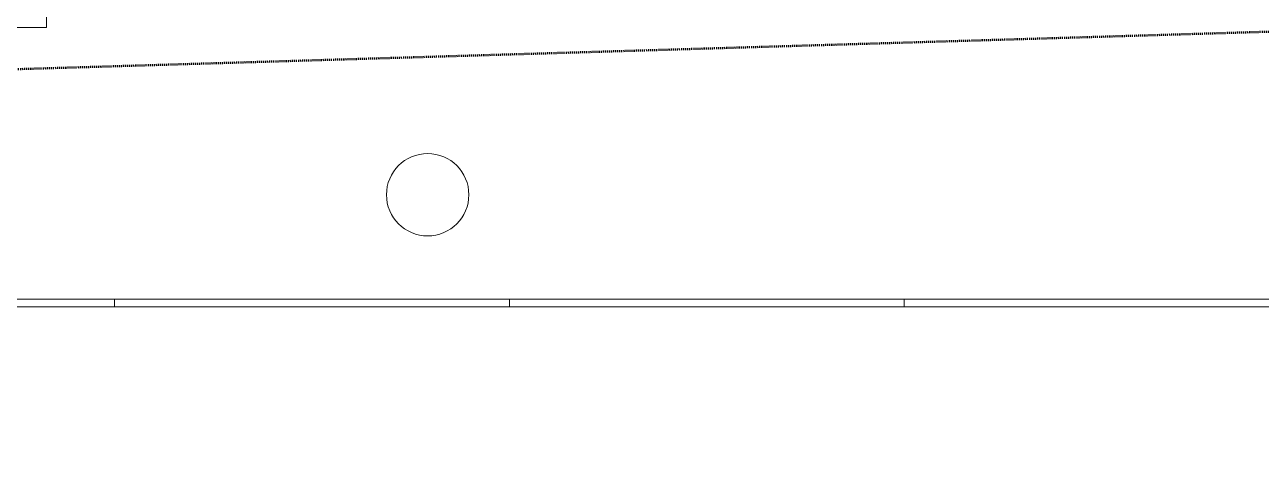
# Model space of a CAD drawing. Header units: inches. Extents: x -4218 to -1830, y 9767 to 12426.
# Drawn here: x -2678.4 to -2558.4, y 9871.4 to 9914.9 of the extents above; entities that cross this region are included whole.
import ezdxf

# ---------------------------------------------------------------- set-up
doc = ezdxf.new("R2010")
doc.units = ezdxf.units.IN
doc.header["$MEASUREMENT"] = 0
doc.linetypes.add('Dash 1_16_', pattern=[0.125, 0.0625, -0.0625])
for name, color, linetype, lineweight in [('A-DETL-MBND', 5, 'Continuous', 9), ('A-FLOR-HRAL', 11, 'Continuous', 9), ('A-GLAZ-CURT', 52, 'Continuous', 9), ('C-PROP-LINE-1', 91, 'Dash 1_16_', 50), ('E-LITE-EQPM', 33, 'Continuous', 9)]:
    doc.layers.add(name, color=color, linetype=linetype, lineweight=lineweight)

# ---------------------------------------------------------------- blocks, each defined once
blk = doc.blocks.new('Railing - Railing-2700300-BACKGROUND - RCP - 1ST FLOOR')
at = {"layer": 'A-DETL-MBND'}
for p, q in [((-2790.01, 9977.83), (-2790.37, 9977.83)), ((-2790.37, 9914.58), (-2790.37, 9977.83)), ((-2676.32, 9977.83), (-2676.69, 9977.83)), ((-2676.32, 9977.83), (-2676.32, 9914.58)), ((-2676.32, 9914.58), (-2790.37, 9914.58))]:
    blk.add_line(p, q, dxfattribs=at)
blk = doc.blocks.new('Pathway_Cooper_McGraw-Edison _BSC-BRC_Round - Pathway_Cooper_McGraw-Edison _BSC-BRC_Round-2028611-BACKGROUND - RCP - 1ST FLOOR')
at = {"layer": 'E-LITE-EQPM'}
for start, end in [(0, 180), (180, 360)]:
    blk.add_arc((0, 0), 4, start, end, dxfattribs=at)
blk = doc.blocks.new('Horizontal_Siding - Horizontal_Siding-2907273-BACKGROUND - RCP - 1ST FLOOR')
at = {"layer": 'A-GLAZ-CURT'}
for p, q in [((19.17, 2.25), (-19.17, 2.25)), ((-19.17, 2.25), (-19.17, 1.5)), ((-19.17, 1.5), (19.17, 1.5)), ((19.17, 2.25), (19.17, 1.5))]:
    blk.add_line(p, q, dxfattribs=at)
blk = doc.blocks.new('Family - ___-2855424-BACKGROUND - RCP - 1ST FLOOR')
at = {"layer": 'C-PROP-LINE-1'}
blk.add_line((-3987.11, 9871.38), (-1939.77, 9932.67), dxfattribs=at)

msp = doc.modelspace()

# ---------------------------------------------------------------- block references
at = {"layer": 'A-FLOR-HRAL'}
msp.add_blockref('Railing - Railing-2700300-BACKGROUND - RCP - 1ST FLOOR', (0, 0), dxfattribs=at)
at = {"layer": 'A-GLAZ-CURT', "rotation": 180}
for p in [(-2688.89, 9889.69), (-2650.55, 9889.69), (-2612.22, 9889.69), (-2573.88, 9889.69)]:
    msp.add_blockref('Horizontal_Siding - Horizontal_Siding-2907273-BACKGROUND - RCP - 1ST FLOOR', p, dxfattribs=at)
at = {"layer": 'C-PROP-LINE-1'}
msp.add_blockref('Family - ___-2855424-BACKGROUND - RCP - 1ST FLOOR', (0, 0), dxfattribs=at)
at = {"layer": 'E-LITE-EQPM'}
msp.add_blockref('Pathway_Cooper_McGraw-Edison _BSC-BRC_Round - Pathway_Cooper_McGraw-Edison _BSC-BRC_Round-2028611-BACKGROUND - RCP - 1ST FLOOR', (-2639.32, 9898.34), dxfattribs=at)

doc.saveas('drawing.dxf')
